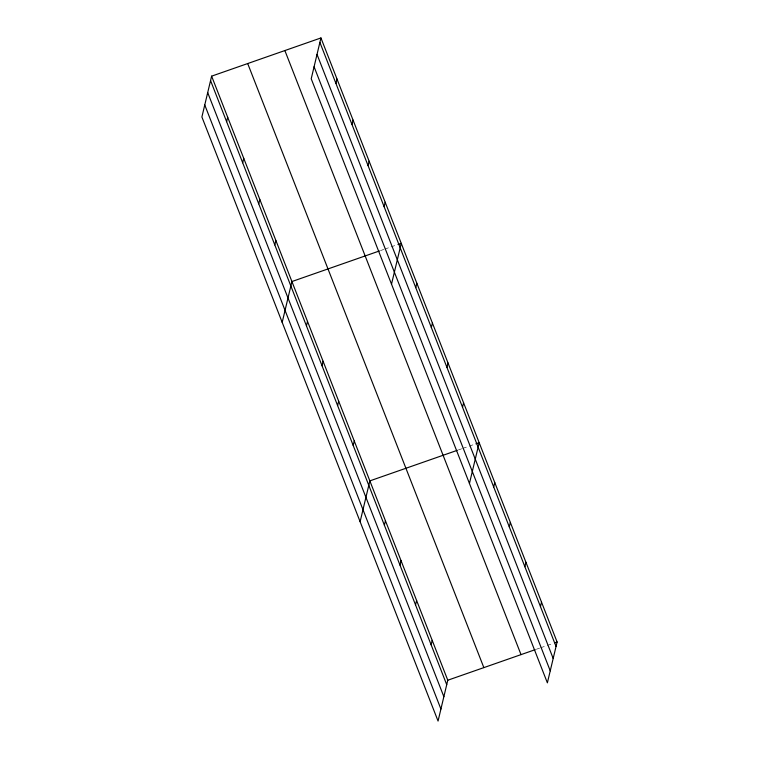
<?xml version="1.0" encoding="UTF-8"?>
<svg xmlns="http://www.w3.org/2000/svg" width="759" height="759" viewBox="0 0 759 759"><rect width="100%" height="100%" fill="white"/><g stroke="black" fill="none" stroke-linecap="round" stroke-linejoin="round"><path stroke-width="0.57" stroke-dasharray="3.79 2.85" d="M380.468 250.593L383.75 249.445M384.841 249.066L396.872 244.863M458.398 449.935L461.681 448.787M462.772 448.408L468.237 446.491M469.337 446.112L474.802 444.205M536.328 649.277L539.611 648.129M540.702 647.75L546.167 645.833M547.267 645.454L552.732 643.547"/><path stroke-width="1.14" d="M211.619 76.156L201.894 116.981L438.057 721.05L447.782 680.225L211.619 76.156L320.943 37.95L557.106 642.019L547.381 682.844L311.218 78.775L320.943 37.95M226.618 121.677L227.681 117.237M242.681 162.758L243.743 158.308M258.743 203.829L259.796 199.389M274.796 244.91L275.859 240.461M335.943 83.471L337.005 79.031M282.187 322.366L291.911 281.542L379.377 250.973M352.005 124.552L353.068 120.102M306.446 325.858L307.499 321.408M368.068 165.623L369.121 161.183M322.025 365.724L323.087 361.275M384.12 206.704L385.183 202.255M337.613 405.591L338.675 401.141M391.511 284.16L401.245 243.335L397.963 244.483M353.201 445.457L354.263 441.007M360.117 521.708L369.851 480.883L457.307 450.315M415.771 287.652L416.824 283.202M431.349 327.518L432.412 323.068M384.377 525.2L385.43 520.75M446.937 367.384L448 362.935M399.965 565.066L401.018 560.616M415.543 604.932L416.606 600.483M462.525 407.251L463.588 402.801M469.442 483.502L479.176 442.677L475.893 443.825M431.131 644.799L432.194 640.349M493.701 486.993L494.754 482.544M509.289 526.86L510.342 522.41M524.867 566.726L525.93 562.277M540.455 606.593L541.518 602.143M447.782 680.225L535.237 649.657M554.914 642.778L557.106 642.019M319.89 42.4L556.043 646.469M317.025 54.401L553.188 658.47M314.084 66.773L550.237 670.842M284.872 50.559L521.025 654.628M247.7 63.547L483.853 667.616M210.566 80.606L446.719 684.675M207.7 92.607L443.863 696.677M204.759 104.979L440.913 709.048"/></g></svg>
